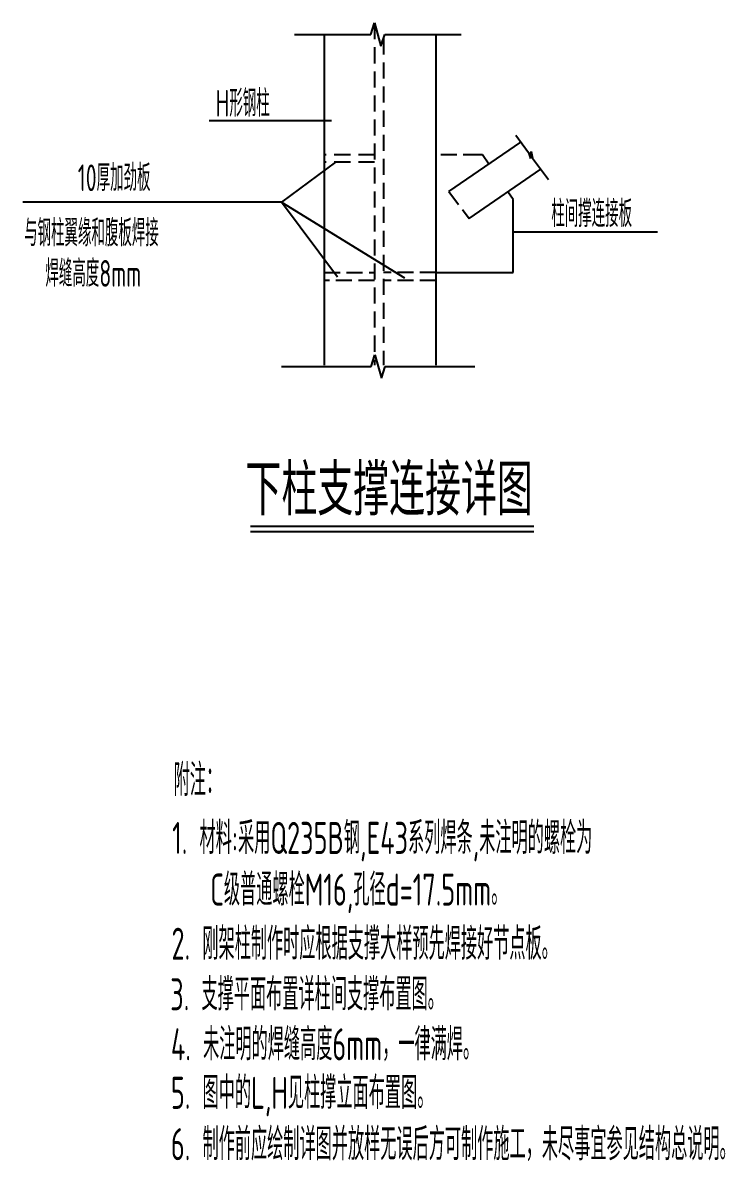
# Model space of a CAD drawing. Extents: x 447413 to 2975780, y -1432727 to 1301644.
# Drawn here: x 2382846 to 2393800, y -673787 to -656020 of the extents above; entities that cross this region are included whole.
import ezdxf

# ---------------------------------------------------------------- set-up
doc = ezdxf.new("R2010")
doc.units = 0
doc.header["$LTSCALE"] = 1000
doc.header["$MEASUREMENT"] = 0
doc.linetypes.add('DASH', pattern=[0.35, 0.25, -0.1])
doc.linetypes.add('DASHED', pattern=[0.75, 0.5, -0.25])
for name, color, linetype in [('4', 1, 'Continuous'), ('AXIS', 3, 'Continuous'), ('PUB_TEXT', 7, 'Continuous'), ('钢屋架', 2, 'Continuous')]:
    doc.layers.add(name, color=color, linetype=linetype)
doc.styles.add('_HZTXT', font='tssdeng.shx', dxfattribs={"width": 0.7, "bigfont": 'HZTXT.shx'})
doc.styles.add('TSSD_Dimension', font='sysz.shx', dxfattribs={"width": 0.7, "bigfont": 'syfs.shx'})

msp = doc.modelspace()

# ---------------------------------------------------------------- linework, layer by layer
at = {"layer": '4'}
for p, q in [((2387657.7, -657550.4, 126000), (2385753.8, -657550.4, 126000)), ((2389490.3, -658654.5, 126000), (2390614, -657883.5, 126000)), ((2390533.7, -657773.7, 126000), (2390732.6, -658045.5, 126000)), ((2390013.6, -658081, 126000), (2389962.6, -658081, 126000)), ((2390113.7, -658226.8, 126000), (2390013.6, -658081, 126000)), ((2390732.6, -658045.5, 126000), (2390764.7, -658136.8, 126000)), ((2390764.7, -658136.8, 126000), (2390773.1, -658027.9, 126000)), ((2390773.1, -658027.9, 126000), (2390797, -658133.5, 126000)), ((2387721.1, -658193.9, 126000), (2386878.8, -658821.3, 126000)), ((2390797, -658133.5, 126000), (2391042.1, -658468.4, 126000)), ((2389807.7, -659073.9, 126000), (2390924.4, -658307.6, 126000)), ((2390493.4, -658780.3, 126000), (2390410.9, -658660, 126000)), ((2390493.4, -659919.1, 126000), (2390493.4, -658780.3, 126000)), ((2386878.8, -658821.3, 126000), (2382845.6, -658821.3, 126000)), ((2387754.4, -659989.4, 126000), (2386878.8, -658821.3, 126000)), ((2386878.8, -658821.3, 126000), (2388796, -660002.5, 126000)), ((2390493.4, -659281.9, 126000), (2392743.2, -659281.9, 126000)), ((2389288.6, -659919.1, 126000), (2390493.4, -659919.1, 126000)), ((2389288.6, -659919.1, 126000), (2389288.6, -660041.3, 126000)), ((2386397.9, -663876.6, 126000), (2390816.6, -663876.6, 126000)), ((2386397.9, -663958.6, 126000), (2390816.6, -663958.6, 126000))]:
    msp.add_line(p, q, dxfattribs=at)
at = {"layer": '4', "linetype": 'DASH'}
for p, q in [((2389962.6, -658081, 126000), (2389288.6, -658081, 126000)), ((2389288.6, -658081, 126000), (2389288.6, -659919.1, 126000)), ((2389490.3, -658654.5, 126000), (2389807.7, -659073.9, 126000)), ((2387545.2, -659919.1, 126000), (2388329.2, -659919.1, 126000)), ((2388329.2, -660041.3, 126000), (2387545.2, -660041.3, 126000)), ((2389288.6, -659919.1, 126000), (2388470, -659919.1, 126000)), ((2389288.6, -660041.3, 126000), (2388470, -660041.3, 126000))]:
    msp.add_line(p, q, dxfattribs=at)
at = {"layer": 'AXIS', "color": 2, "linetype": 'DASHED', "ltscale": 0.5}
for p, q in [((2388329.2, -656028.4, 126000), (2388329.2, -661364.3, 126000)), ((2388470, -656267, 126000), (2388470, -661364.3, 126000)), ((2388329.2, -658082.2, 126000), (2387545.2, -658082.2, 126000)), ((2388329.2, -658193.9, 126000), (2387545.2, -658193.9, 126000))]:
    msp.add_line(p, q, dxfattribs=at)
at = {"layer": '钢屋架'}
for p, q in [((2388273.5, -656203.6, 126000), (2388331.8, -656020.3, 126000)), ((2388331.8, -656020.3, 126000), (2388431.8, -656386.9, 126000)), ((2387080.9, -656203.6, 126000), (2388273.5, -656203.6, 126000)), ((2387545.2, -656203.6, 126000), (2387545.2, -661364.3, 126000)), ((2388431.8, -656386.9, 126000), (2388490.1, -656203.6, 126000)), ((2388490.1, -656203.6, 126000), (2389682.7, -656203.6, 126000)), ((2389288.6, -656203.6, 126000), (2389288.6, -661364.3, 126000)), ((2388279.9, -661384, 126000), (2388338.3, -661200.7, 126000)), ((2388338.3, -661200.7, 126000), (2388438.3, -661567.4, 126000)), ((2386880.8, -661384, 126000), (2388279.9, -661384, 126000)), ((2388438.3, -661567.4, 126000), (2388496.6, -661384, 126000)), ((2388496.6, -661384, 126000), (2389895.7, -661384, 126000))]:
    msp.add_line(p, q, dxfattribs=at)

# ---------------------------------------------------------------- texts
at = {"style": 'TSSD_Dimension', "width": 0.7}
for s, p in [('附注：', (2385198.5, -668087.4, 126000)), ('1. 材料:采用Q235B钢,E43系列焊条,未注明的螺栓为', (2385175, -668992.2, 126000)), ('C级普通螺栓M16,孔径d=17.5mm。', (2385768.4, -669798.5, 126000)), ('2. 刚架柱制作时应根据支撑大样预先焊接好节点板。', (2385164.8, -670643.4, 126000)), ('3. 支撑平面布置详柱间支撑布置图。', (2385145.2, -671432.5, 126000)), ('4. 未注明的焊缝高度6mm，一律满焊。', (2385155.9, -672212.8, 126000)), ('5. 图中的L,H见柱撑立面布置图。', (2385155.1, -672969.9, 126000)), ('6. 制作前应绘制详图并放样无误后方可制作施工，未尽事宜参见结构总说明。', (2385155.1, -673771.3, 126000))]:
    msp.add_text(s, height=500, dxfattribs=at).set_placement(p)
at = {"layer": 'PUB_TEXT', "width": 0.7}
for s, height, style, p in [('H形钢柱', 416.67, 'TSSD_Dimension', (2385851.3, -657484.1, 126000)), ('10厚加劲板', 416.67, 'TSSD_Dimension', (2383702.9, -658648.3, 126000)), ('柱间撑连接板', 416.67, 'TSSD_Dimension', (2391088.3, -659208.1, 126000)), ('与钢柱翼缘和腹板焊接', 416.67, 'TSSD_Dimension', (2382866.1, -659509.1, 126000)), ('焊缝高度8mm', 416.67, 'TSSD_Dimension', (2383198.3, -660140.3, 126000)), ('下柱支撑连接详图', 800, '_HZTXT', (2386318.9, -663709.5, 126000))]:
    msp.add_text(s, height=height, dxfattribs=dict(at, style=style)).set_placement(p)

doc.saveas('drawing.dxf')
